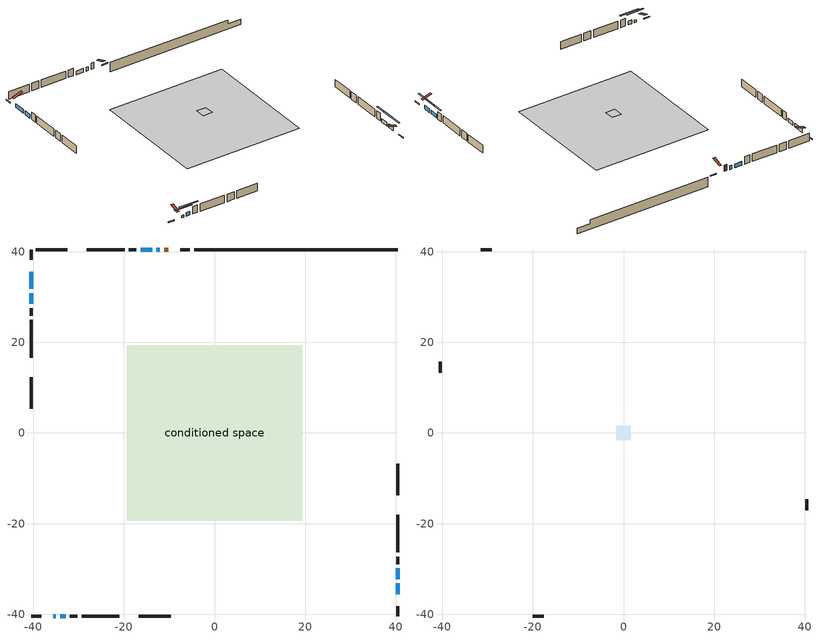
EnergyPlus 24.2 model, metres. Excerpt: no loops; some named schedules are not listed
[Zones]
conditioned space
 floor adiabatic (AdiabaticFloorConstruction): -19.32,-19.32 -19.32,19.32 19.32,19.32 19.32,-19.32 z1.68
 floor foundation (Slab1 construction): -6.86,-4.36 -6.86,4.36 6.86,4.36 6.86,-4.36 z-1.37
 wall outside (RimJoist1 construction): -5.41,40.4 -7.54,40.4 / -40.4,-40.4 -38.27,-40.4 / -40.4,40.4 -40.4,38.27 / 40.4,-40.4 40.4,-38.27 z1.68:1.98
 wall outside (AdiabaticWallConstruction 1): -10.21,40.4 -11.12,40.4 z1.68:3.71
 wall outside (AdiabaticWallConstruction): -40.4,35.6 -40.4,31.79 / -12.04,40.4 -12.84,40.4 / -13.77,40.4 -16.31,40.4 / -40.4,30.86 -40.4,28.52 z1.68:2.9; 40.4,-35.6 40.4,-33.21 / 40.4,-32.28 40.4,-29.89 / -34.06,-40.4 -32.87,-40.4 z1.68:2.88; -35.6,-40.4 -34.99,-40.4 z1.68:2.44
 wall outside (Wall1 construction): -17.24,40.4 -18.92,40.4 / -31.94,-40.4 -30.26,-40.4 / -40.4,27.59 -40.4,25.91 / 40.4,-28.96 40.4,-27.28 z1.68:4.12
 wall outside (Wall2 construction): -19.85,40.4 -28.19,40.4 / -29.33,-40.4 -20.98,-40.4 / -40.4,24.98 -40.4,16.63 / 40.4,-26.36 40.4,-18.01 z1.68:4.12
 wall outside (Wall4 construction): -32.47,40.4 -39.47,40.4 / -16.7,-40.4 -9.71,-40.4 / -40.4,12.35 -40.4,5.36 / 40.4,-13.73 40.4,-6.73 z1.68:4.12
 wall foundation (FoundationWall1 construction): -4.48,40.4,-1.37 -4.48,40.4,1.68 35.91,40.4,1.68 35.91,40.4,0.41 40.4,40.4,0.41 40.4,40.4,-1.37
 window (WindowConstruction): -40.4,35.6 -40.4,31.79 z1.68:2.9
 window (WindowConstruction 7): 40.4,-35.6 40.4,-33.21 z1.68:2.87
 window (WindowConstruction 1): 40.4,-32.28 40.4,-29.89 z1.68:2.87
 window (WindowConstruction 2): -35.6,-40.4 -34.99,-40.4 z1.68:2.44
 window (WindowConstruction 3): -34.06,-40.4 -32.87,-40.4 z1.68:2.87
 window (WindowConstruction 4): -12.05,40.4 -12.84,40.4 z1.68:2.9
 window (WindowConstruction 5): -13.77,40.4 -16.31,40.4 z1.68:2.9
 window (WindowConstruction 6): -40.4,30.86 -40.4,28.52 z1.68:2.9
 door (Door): -10.21,40.4 -11.12,40.4 z1.68:3.71
 ceiling adiabatic (AdiabaticFloorConstruction): 19.32,-19.32 19.32,19.32 -19.32,19.32 -19.32,-19.32 z1.68
attic - vented
 floor to conditioned space (Floor1 construction Reversed): -1.58,-1.58 -1.58,1.58 1.58,1.58 1.58,-1.58 z4.12
 wall outside (Wall3 construction): -29.12,40.4 -31.54,40.4 / -20.05,-40.4 -17.63,-40.4 / -40.4,15.71 -40.4,13.28 / 40.4,-17.08 40.4,-14.66 z1.68:4.12
 roof outside (Roof1 construction): -9.28,40.4,4.12 -9.28,37.32,5.15 -8.47,37.32,5.15 -8.47,40.4,4.12; -36.53,-40.4,4.12 -36.53,-37.32,5.15 -37.34,-37.32,5.15 -37.34,-40.4,4.12; -40.4,36.53,4.12 -37.32,36.53,5.15 -37.32,37.34,5.15 -40.4,37.34,4.12; 40.4,-36.53,4.12 37.32,-36.53,5.15 37.32,-37.34,5.15 40.4,-37.34,4.12
shading: 40.4,-30.57 40.4,-38.24 40.81,-38.24 40.81,-30.57 z5.51; 40.4,-27.25 40.4,-34.92 40.81,-34.92 40.81,-27.25 z5.51; -32.35,-40.4 -38.24,-40.4 -38.24,-40.81 -32.35,-40.81 z5.08; -30.23,-40.4 -36.7,-40.4 -36.7,-40.81 -30.23,-40.81 z5.51
[Building]
Building 1: Terrain=Suburbs
[Site:Location]
London AP_ON: Latitude {deg}=43.03; Longitude {deg}=-81.15; Time Zone {hr}=-5; Elevation {m}=278; Keep Site Location Information=Yes
[Site:GroundTemperature:Shallow]
3.98693, 1.93205, 1.76749, 2.74264, 6.6573, 10.5537, 13.9317, 16.0716, 16.2534, 14.513, 11.2211, 7.44421
[Site:WaterMainsTemperature]
Calculation Method=Schedule; Temperature Schedule=mains temperature schedule
[Material] Roughness=Rough; Thermal Absorptance=0.9
Name | Thickness {m} | Conductivity {W/m-K} | Density {kg/m3} | Specific Heat {J/kg-K} | Solar Absorptance | Visible Absorptance
asphalt or fiberglass shingles | 0.00635 | 0.162714 | 1121.4 | 1465.45 | 0.4 | 0.4
ceiling loosefill ins | 0.254 | 0.0480833 | 16.02 | 1046.75 | 0.7 | 0.7
ceiling stud and cavity | 0.1397 | 0.123386 | 65.682 | 1177.47 | 0.7 | 0.7
concrete 4.0 in. | 0.1016 | 1.803125 | 2242.8 | 837.4 | 0.7 | 0.7
concrete 8.0 in. | 0.2032 | 1.803125 | 2242.8 | 837.4 | 0.7 | 0.7
door material | 0.04445 | 0.053851 | 512.64 | 1214.23 | 0.7 | 0.7
exterior vertical ins | 0.0442575 | 0.029427 | 32.04 | 1214.23 | 0.7 | 0.7
floor covering | 0.0127 | 0.0433444 | 54.468 | 1339.84 | 0.6 | 0.6
floor rigid ins; wall rigid ins 1 | 0.512978 | 0.029427 | 32.04 | 1214.23 | 0.7 | 0.7
floor stud and cavity | 0.1397 | 1.75129 | 37.0049 | 1207.88 | 0.7 | 0.7
furniture material conditioned space 1 | 0.1524 | 0.115458 | 640.8 | 1214.23 | 0.6 | 0.6
gypsum board | 0.0127 | 0.160291 | 801 | 837.4 | 0.6 | 0.6
gypsum board 1 | 0.0127 | 0.160291 | 801 | 837.4 | 0.7 | 0.7
osb sheathing 0.5 in. | 0.0127 | 0.115458 | 512.64 | 1214.23 | 0.7 | 0.7
osb sheathing 0.75 in. | 0.01905 | 0.115458 | 512.64 | 1214.23 | 0.7 | 0.7
osb sheathing 2.0 in. | 0.0508 | 0.115458 | 512.64 | 1214.23 | 0.7 | 0.7
rim joist rigid ins; wall rigid ins | 0.051816 | 0.029427 | 32.04 | 1214.23 | 0.7 | 0.7
rim joist stud and cavity | 0.0508 | 0.0348186 | 125.044 | 1163.47 | 0.6 | 0.6
wall stud and cavity | 0.1397 | 0.165982 | 139.0536 | 1170.24 | 0.7 | 0.7
wall stud and cavity 1 | 0.1397 | 0.201882 | 139.0536 | 1170.24 | 0.7 | 0.7
wall stud and cavity 2 | 0.0889 | 6.1454 | 50.32683 | 1063.81 | 0.6 | 0.6
wall stud and cavity 3 | 0.1397 | 0.102123 | 139.0536 | 1170.24 | 0.7 | 0.7
wall stud and cavity 4 | 0.0889 | 0.380278 | 52.3479 | 1209.89 | 0.7 | 0.7
wall stud and cavity 5 | 0.0889 | 0.391764 | 83.0341 | 1211.67 | 0.7 | 0.7
wood siding | 0.0254 | 0.102417 | 544.68 | 1172.36 | 0.4 | 0.4
wood siding 1 | 0.00254 | 0.102417 | 544.68 | 1172.36 | 0.4 | 0.4
wood siding 2; wood siding 3; wood siding 4 | 0.0254 | 0.102417 | 544.68 | 1172.36 | 0.7 | 0.7
[WindowMaterial:SimpleGlazingSystem]
Name | U-Factor {W/m2-K} | Solar Heat Gain Coefficient
WindowMaterial | 2.78903 | 0.51
WindowMaterial 1 | 2.8214 | 0.48
WindowMaterial 2 | 2.91622 | 0.4
WindowMaterial 3 | 3.04284 | 0.46
WindowMaterial 4 | 2.8742 | 0.47
[Construction]
AdiabaticFloorConstruction: floor stud and cavity, floor rigid ins, osb sheathing 0.75 in., floor covering
AdiabaticWallConstruction: wood siding 3, wall rigid ins 1, wall stud and cavity 4, gypsum board
AdiabaticWallConstruction 1: wood siding 4, wall rigid ins 1, wall stud and cavity 4, gypsum board
Door: door material
Floor1 construction Reversed: gypsum board, ceiling stud and cavity, ceiling loosefill ins
FoundationWall1 construction: concrete 8.0 in., gypsum board 1
furniture construction conditioned space 1: furniture material conditioned space 1
PartitionWallConstruction: gypsum board, wall stud and cavity 5, gypsum board
RimJoist1 construction: wood siding 2, rim joist rigid ins, osb sheathing 2.0 in., rim joist stud and cavity
Roof1 construction: asphalt or fiberglass shingles
Slab1 construction: concrete 4.0 in.
Wall1 construction: wood siding, wall rigid ins, osb sheathing 0.5 in., wall stud and cavity, gypsum board
Wall2 construction: wood siding, wall rigid ins, osb sheathing 0.5 in., wall stud and cavity 1, gypsum board
Wall3 construction: wood siding 1, wall stud and cavity 2
Wall4 construction: wood siding, osb sheathing 0.5 in., wall stud and cavity 3, gypsum board
WindowConstruction: WindowMaterial
WindowConstruction 1; WindowConstruction 3; WindowConstruction 6; WindowConstruction 7: WindowMaterial 1
WindowConstruction 2: WindowMaterial 2
WindowConstruction 4: WindowMaterial 3
WindowConstruction 5: WindowMaterial 4
[Zone] Multiplier=1; Part of Total Floor Area=Yes
Name | Volume {m3}
attic - vented | 1.66667
conditioned space | 710
[Space]
Name | Zone | Volume {m3}
attic - vented 1 | attic - vented | 1.66667
conditioned space 1 | conditioned space | 710
[ZoneInfiltration:EffectiveLeakageArea]
infil attic - vented 1: Zone or Space=attic - vented 1; Schedule=Always On Discrete; Effective Air Leakage Area {cm2}=436.364; Stack Coefficient=0.000240956; Wind Coefficient=1.04879e-05
[ZoneMixing]
whole house fan mix: Zone or Space=attic - vented; Schedule=Always On Continuous; Design Flow Rate Calculation Method=Flow/Zone; Design Flow Rate {m3/s}=0; Source Zone or Space=conditioned space
[SurfaceProperty:ExposedFoundationPerimeter]
Slab1: Exposed Perimeter Calculation Method=TotalExposedPerimeter; Total Exposed Perimeter {m}=44.88
[InternalMass] Zone or ZoneList=conditioned space; Space or SpaceList=conditioned space 1
Name | Construction | Surface Area {m2}
furniture mass conditioned space 1 | furniture construction conditioned space 1 | 645.2
partition wall mass | PartitionWallConstruction | 1613
[Lights]
interior lighting: Zone or ZoneList or Space or SpaceList=conditioned space 1; Schedule=interior lighting schedule; Design Level Calculation Method=LightingLevel; Lighting Level {W}=343.2; Return Air Fraction=0; Fraction Radiant=0.6; Fraction Visible=0.2; Fraction Replaceable=1
[People]
occupants: Zone or ZoneList or Space or SpaceList=conditioned space 1; Number of People Schedule=occupants schedule; Number of People Calculation Method=People; Number of People=3; Fraction Radiant=0.314171; Sensible Heat Fraction=0.56303; Activity Level Schedule=occupants activity schedule; Carbon Dioxide Generation Rate {m3/s-W}=0; Enable ASHRAE 55 Comfort Warnings=No; Mean Radiant Temperature Calculation Type=EnclosureAveraged
[ElectricEquipment] Zone or ZoneList or Space or SpaceList=conditioned space 1; Design Level Calculation Method=EquipmentLevel
Name | Schedule | Design Level {W} | Fraction Latent | Fraction Radiant | Fraction Lost
clothes dryer | clothes dryer schedule | 140.772 | 0.015 | 0.081 | 0.85
clothes washer | clothes washer schedule | 32.1985 | 0.03 | 0.162 | 0.7
cooking range | cooking range schedule | 215.147 | 0.08 | 0.432 | 0.2
dishwasher | dishwasher schedule | 66.8632 | 0.3 | 0.18 | 0.4
fridge | fridge schedule | 72.9452 | 0 | 0.6 | 0
mech vent house fan | mech vent house fan schedule | 5.38 | 0 | 0 | 1
mech vent house fan cfis | mech vent house fan cfis schedule | 0 | 0 | 0 | 0
misc plug loads | misc plug loads schedule | 494.7 | 0.045 | 0.513 | 0.1
whole house fan | Always On Discrete | 0 | 0 | 0 | 1
[OtherEquipment] Zone or ZoneList or Space or SpaceList=conditioned space 1; Design Level Calculation Method=EquipmentLevel
Name | Fuel Type | Schedule | Design Level {W} | Fraction Latent | Fraction Radiant | Fraction Lost
clothes dryer 1 | Electricity | clothes dryer schedule | 0 | 0.015 | 0.081 | 0.85
cooking range 1 | Electricity | cooking range schedule | 0 | 0.08 | 0.432 | 0.2
general water use latent | None | general water use schedule | 62.594 | 1 | 0 | 0
general water use sensible | None | general water use schedule | -61.6891 | 0 | 0.6 | 0
mech vent house fan latent load | None | Always On Discrete | 0 | 1 | 0 | 0
mech vent house fan sensible load | None | Always On Discrete | 0 | 0 | 0 | 0
water heater energy adjustment1 | NaturalGas | Always On Discrete | 0.01 | 0 | 0 | 1
[ZoneInfiltration:DesignFlowRate] Zone or ZoneList or Space or SpaceList=conditioned space 1; Schedule=Always On Discrete; Design Flow Rate Calculation Method=Flow/Zone; Design Flow Rate {m3/s}=0
infil flow; natural vent flow; whole house fan flow
[AvailabilityManager:Scheduled]
central ac and furnace airloop Availability Manager: Schedule=Always On Discrete
[Foundation:Kiva]
Foundation Kiva 1: Initial Indoor Air Temperature {C}=18; Wall Height Above Grade {m}=1.68; Wall Depth Below Slab {m}=0.2032; Custom Block Material Name 1=exterior vertical ins; Custom Block Depth 1 {m}=3.05001; Custom Block X Position 1 {m}=0.2159; Custom Block Z Position 1 {m}=0
[Foundation:Kiva:Settings]
Soil Conductivity {W/m-K}=0.849921; Soil Density {kg/m3}=1842.3; Soil Specific Heat {J/kg-K}=418.7; Ground Solar Absorptivity=0.9; Ground Thermal Absorptivity=0.9; Ground Surface Roughness {m}=0.03; Far-Field Width {m}=40; Deep-Ground Boundary Condition=ZeroFlux; Deep-Ground Depth {m}=40; Minimum Cell Dimension {m}=0.2; Maximum Cell Growth Coefficient=3; Simulation Timestep=Timestep
[Exterior:Lights]
exterior lighting: Schedule=exterior lighting schedule; Design Level {W}=75.6
[EnergyManagementSystem:GlobalVariable]
central_ac_and_furnace_airloop_Fan_RTF
infil_program_Qfan
infil_program_Qinf
natural_vent_program_Qnv
natural_vent_program_Qwhf
[EnergyManagementSystem:Sensor]
Name | Output:Variable or Output:Meter Index Key | Output:Variable or Output:Meter
airflow_gain | infil flow | Infiltration Sensible Heat Gain Energy
airflow_gain_1 | natural vent flow | Infiltration Sensible Heat Gain Energy
airflow_gain_2 | whole house fan flow | Infiltration Sensible Heat Gain Energy
airflow_loss | infil flow | Infiltration Sensible Heat Loss Energy
airflow_loss_1 | natural vent flow | Infiltration Sensible Heat Loss Energy
airflow_loss_2 | whole house fan flow | Infiltration Sensible Heat Loss Energy
clg_load_cond |  | Cooling:EnergyTransfer:Zone:CONDITIONED SPACE
clg_sp_s; clg_sp_s_1 | cooling setpoint | Schedule Value
clothes_dryer_exhaust_0_sch_s | clothes dryer exhaust 0 schedule | Schedule Value
cool_season | cooling season schedule | Schedule Value
htg_load_cond |  | Heating:EnergyTransfer:Zone:CONDITIONED SPACE
htg_sp_s; htg_sp_s_1 | heating setpoint | Schedule Value
ig_ee_conv | clothes dryer | Electric Equipment Convective Heating Energy
ig_ee_conv_2 | cooking range | Electric Equipment Convective Heating Energy
ig_ee_conv_4 | fridge | Electric Equipment Convective Heating Energy
ig_ee_conv_5 | misc plug loads | Electric Equipment Convective Heating Energy
ig_ee_conv_6 | whole house fan | Electric Equipment Convective Heating Energy
ig_ee_rad | clothes dryer | Electric Equipment Radiant Heating Energy
ig_ee_rad_2 | cooking range | Electric Equipment Radiant Heating Energy
ig_ee_rad_4 | fridge | Electric Equipment Radiant Heating Energy
ig_ee_rad_5 | misc plug loads | Electric Equipment Radiant Heating Energy
ig_ee_rad_6 | whole house fan | Electric Equipment Radiant Heating Energy
ig_lgt_conv | interior lighting | Lights Convective Heating Energy
ig_lgt_rad | interior lighting | Lights Radiant Heating Energy
ig_lgt_vis | interior lighting | Lights Visible Radiation Heating Energy
ig_oe_conv | clothes dryer 1 | Other Equipment Convective Heating Energy
ig_oe_conv_1 | cooking range 1 | Other Equipment Convective Heating Energy
ig_oe_conv_2 | general water use latent | Other Equipment Convective Heating Energy
ig_oe_conv_3 | general water use sensible | Other Equipment Convective Heating Energy
ig_oe_conv_4 | water heater energy adjustment1 | Other Equipment Convective Heating Energy
ig_oe_rad | clothes dryer 1 | Other Equipment Radiant Heating Energy
ig_oe_rad_1 | cooking range 1 | Other Equipment Radiant Heating Energy
ig_oe_rad_2 | general water use latent | Other Equipment Radiant Heating Energy
ig_oe_rad_3 | general water use sensible | Other Equipment Radiant Heating Energy
ig_oe_rad_4 | water heater energy adjustment1 | Other Equipment Radiant Heating Energy
ig_ppl_conv | occupants | People Convective Heating Energy
ig_ppl_rad | occupants | People Radiant Heating Energy
im_conv | furniture mass conditioned space 1 | Surface Inside Face Convection Heat Gain Energy
im_conv_1 | partition wall mass | Surface Inside Face Convection Heat Gain Energy
im_ig | furniture mass conditioned space 1 | Surface Inside Face Internal Gains Radiation Heat Gain Energy
im_ig_1 | partition wall mass | Surface Inside Face Internal Gains Radiation Heat Gain Energy
im_lgt | furniture mass conditioned space 1 | Surface Inside Face Lights Radiation Heat Gain Energy
im_lgt_1 | partition wall mass | Surface Inside Face Lights Radiation Heat Gain Energy
im_sol | furniture mass conditioned space 1 | Surface Inside Face Solar Radiation Heat Gain Energy
im_sol_1 | partition wall mass | Surface Inside Face Solar Radiation Heat Gain Energy
im_surf | furniture mass conditioned space 1 | Surface Inside Face Net Surface Thermal Radiation Heat Gain Energy
im_surf_1 | partition wall mass | Surface Inside Face Net Surface Thermal Radiation Heat Gain Energy
mv_conv | mech vent house fan | Electric Equipment Convective Heating Energy
mv_conv_1 | mech vent house fan cfis | Electric Equipment Convective Heating Energy
mv_conv_2 | mech vent house fan latent load | Other Equipment Convective Heating Energy
mv_conv_3 | mech vent house fan sensible load | Other Equipment Convective Heating Energy
mv_rad | mech vent house fan | Electric Equipment Radiant Heating Energy
mv_rad_1 | mech vent house fan cfis | Electric Equipment Radiant Heating Energy
mv_rad_2 | mech vent house fan latent load | Other Equipment Radiant Heating Energy
mv_rad_3 | mech vent house fan sensible load | Other Equipment Radiant Heating Energy
natural_vent_s | natural vent schedule | Schedule Value
out_pb_s |  | Site Outdoor Air Barometric Pressure
out_wt_s |  | Site Outdoor Air Humidity Ratio
site_vw_s |  | Site Wind Speed
ss_back_out | Window1 | Surface Window Shortwave from Zone Back Out Window Heat Transfer Rate
ss_back_out_1 | Window11 | Surface Window Shortwave from Zone Back Out Window Heat Transfer Rate
ss_back_out_2 | Window3 | Surface Window Shortwave from Zone Back Out Window Heat Transfer Rate
ss_back_out_3 | Window5 | Surface Window Shortwave from Zone Back Out Window Heat Transfer Rate
ss_back_out_4 | Window6 | Surface Window Shortwave from Zone Back Out Window Heat Transfer Rate
ss_back_out_5 | Window7 | Surface Window Shortwave from Zone Back Out Window Heat Transfer Rate
ss_back_out_6 | Window8 | Surface Window Shortwave from Zone Back Out Window Heat Transfer Rate
ss_back_out_7 | Window9 | Surface Window Shortwave from Zone Back Out Window Heat Transfer Rate
ss_conv | Door1 | Surface Inside Face Convection Heat Gain Energy
ss_conv_1 | Window1 | Surface Inside Face Convection Heat Gain Energy
ss_conv_2 | Window11 | Surface Inside Face Convection Heat Gain Energy
ss_conv_3 | Window3 | Surface Inside Face Convection Heat Gain Energy
ss_conv_4 | Window5 | Surface Inside Face Convection Heat Gain Energy
ss_conv_5 | Window6 | Surface Inside Face Convection Heat Gain Energy
ss_conv_6 | Window7 | Surface Inside Face Convection Heat Gain Energy
ss_conv_7 | Window8 | Surface Inside Face Convection Heat Gain Energy
ss_conv_8 | Window9 | Surface Inside Face Convection Heat Gain Energy
ss_ig | Door1 | Surface Inside Face Internal Gains Radiation Heat Gain Energy
ss_ig_1 | Window1 | Surface Inside Face Internal Gains Radiation Heat Gain Energy
ss_ig_2 | Window11 | Surface Inside Face Internal Gains Radiation Heat Gain Energy
ss_ig_3 | Window3 | Surface Inside Face Internal Gains Radiation Heat Gain Energy
ss_ig_4 | Window5 | Surface Inside Face Internal Gains Radiation Heat Gain Energy
ss_ig_5 | Window6 | Surface Inside Face Internal Gains Radiation Heat Gain Energy
ss_ig_6 | Window7 | Surface Inside Face Internal Gains Radiation Heat Gain Energy
ss_ig_7 | Window8 | Surface Inside Face Internal Gains Radiation Heat Gain Energy
ss_ig_8 | Window9 | Surface Inside Face Internal Gains Radiation Heat Gain Energy
ss_lgt | Door1 | Surface Inside Face Lights Radiation Heat Gain Energy
ss_sol | Door1 | Surface Inside Face Solar Radiation Heat Gain Energy
ss_surf | Door1 | Surface Inside Face Net Surface Thermal Radiation Heat Gain Energy
ss_surf_1 | Window1 | Surface Inside Face Net Surface Thermal Radiation Heat Gain Energy
ss_surf_2 | Window11 | Surface Inside Face Net Surface Thermal Radiation Heat Gain Energy
ss_surf_3 | Window3 | Surface Inside Face Net Surface Thermal Radiation Heat Gain Energy
ss_surf_4 | Window5 | Surface Inside Face Net Surface Thermal Radiation Heat Gain Energy
ss_surf_5 | Window6 | Surface Inside Face Net Surface Thermal Radiation Heat Gain Energy
ss_surf_6 | Window7 | Surface Inside Face Net Surface Thermal Radiation Heat Gain Energy
ss_surf_7 | Window8 | Surface Inside Face Net Surface Thermal Radiation Heat Gain Energy
ss_surf_8 | Window9 | Surface Inside Face Net Surface Thermal Radiation Heat Gain Energy
ss_trans_in | Window1 | Surface Window Transmitted Solar Radiation Rate
ss_trans_in_1 | Window11 | Surface Window Transmitted Solar Radiation Rate
ss_trans_in_2 | Window3 | Surface Window Transmitted Solar Radiation Rate
ss_trans_in_3 | Window5 | Surface Window Transmitted Solar Radiation Rate
ss_trans_in_4 | Window6 | Surface Window Transmitted Solar Radiation Rate
ss_trans_in_5 | Window7 | Surface Window Transmitted Solar Radiation Rate
ss_trans_in_6 | Window8 | Surface Window Transmitted Solar Radiation Rate
ss_trans_in_7 | Window9 | Surface Window Transmitted Solar Radiation Rate
ss_trans_out | Window1 | Surface Inside Face Initial Transmitted Diffuse Transmitted Out Window Solar Radiation Rate
ss_trans_out_1 | Window11 | Surface Inside Face Initial Transmitted Diffuse Transmitted Out Window Solar Radiation Rate
ss_trans_out_2 | Window3 | Surface Inside Face Initial Transmitted Diffuse Transmitted Out Window Solar Radiation Rate
ss_trans_out_3 | Window5 | Surface Inside Face Initial Transmitted Diffuse Transmitted Out Window Solar Radiation Rate
ss_trans_out_4 | Window6 | Surface Inside Face Initial Transmitted Diffuse Transmitted Out Window Solar Radiation Rate
ss_trans_out_5 | Window7 | Surface Inside Face Initial Transmitted Diffuse Transmitted Out Window Solar Radiation Rate
ss_trans_out_6 | Window8 | Surface Inside Face Initial Transmitted Diffuse Transmitted Out Window Solar Radiation Rate
ss_trans_out_7 | Window9 | Surface Inside Face Initial Transmitted Diffuse Transmitted Out Window Solar Radiation Rate
s_conv | Floor1 | Surface Inside Face Convection Heat Gain Energy
s_conv_1 | FoundationWall1 | Surface Inside Face Convection Heat Gain Energy
s_conv_10 | Wall1:180 | Surface Inside Face Convection Heat Gain Energy
s_conv_11 | Wall1:270 | Surface Inside Face Convection Heat Gain Energy
s_conv_12 | Wall1:90 | Surface Inside Face Convection Heat Gain Energy
s_conv_13 | Wall2:0 | Surface Inside Face Convection Heat Gain Energy
s_conv_14 | Wall2:180 | Surface Inside Face Convection Heat Gain Energy
s_conv_15 | Wall2:270 | Surface Inside Face Convection Heat Gain Energy
s_conv_16 | Wall2:90 | Surface Inside Face Convection Heat Gain Energy
s_conv_17 | Wall4:0 | Surface Inside Face Convection Heat Gain Energy
s_conv_18 | Wall4:180 | Surface Inside Face Convection Heat Gain Energy
s_conv_19 | Wall4:270 | Surface Inside Face Convection Heat Gain Energy
s_conv_2 | inferred conditioned ceiling | Surface Inside Face Convection Heat Gain Energy
s_conv_20 | Wall4:90 | Surface Inside Face Convection Heat Gain Energy
s_conv_3 | inferred conditioned floor | Surface Inside Face Convection Heat Gain Energy
s_conv_4 | RimJoist1:0 | Surface Inside Face Convection Heat Gain Energy
s_conv_5 | RimJoist1:180 | Surface Inside Face Convection Heat Gain Energy
s_conv_6 | RimJoist1:270 | Surface Inside Face Convection Heat Gain Energy
s_conv_7 | RimJoist1:90 | Surface Inside Face Convection Heat Gain Energy
s_conv_8 | Slab1 | Surface Inside Face Convection Heat Gain Energy
s_conv_9 | Wall1:0 | Surface Inside Face Convection Heat Gain Energy
s_ig | Floor1 | Surface Inside Face Internal Gains Radiation Heat Gain Energy
s_ig_1 | FoundationWall1 | Surface Inside Face Internal Gains Radiation Heat Gain Energy
s_ig_10 | Wall1:180 | Surface Inside Face Internal Gains Radiation Heat Gain Energy
s_ig_11 | Wall1:270 | Surface Inside Face Internal Gains Radiation Heat Gain Energy
s_ig_12 | Wall1:90 | Surface Inside Face Internal Gains Radiation Heat Gain Energy
s_ig_13 | Wall2:0 | Surface Inside Face Internal Gains Radiation Heat Gain Energy
s_ig_14 | Wall2:180 | Surface Inside Face Internal Gains Radiation Heat Gain Energy
s_ig_15 | Wall2:270 | Surface Inside Face Internal Gains Radiation Heat Gain Energy
s_ig_16 | Wall2:90 | Surface Inside Face Internal Gains Radiation Heat Gain Energy
s_ig_17 | Wall4:0 | Surface Inside Face Internal Gains Radiation Heat Gain Energy
s_ig_18 | Wall4:180 | Surface Inside Face Internal Gains Radiation Heat Gain Energy
s_ig_19 | Wall4:270 | Surface Inside Face Internal Gains Radiation Heat Gain Energy
s_ig_2 | inferred conditioned ceiling | Surface Inside Face Internal Gains Radiation Heat Gain Energy
s_ig_20 | Wall4:90 | Surface Inside Face Internal Gains Radiation Heat Gain Energy
s_ig_3 | inferred conditioned floor | Surface Inside Face Internal Gains Radiation Heat Gain Energy
s_ig_4 | RimJoist1:0 | Surface Inside Face Internal Gains Radiation Heat Gain Energy
s_ig_5 | RimJoist1:180 | Surface Inside Face Internal Gains Radiation Heat Gain Energy
s_ig_6 | RimJoist1:270 | Surface Inside Face Internal Gains Radiation Heat Gain Energy
s_ig_7 | RimJoist1:90 | Surface Inside Face Internal Gains Radiation Heat Gain Energy
s_ig_8 | Slab1 | Surface Inside Face Internal Gains Radiation Heat Gain Energy
s_ig_9 | Wall1:0 | Surface Inside Face Internal Gains Radiation Heat Gain Energy
s_lgt | Floor1 | Surface Inside Face Lights Radiation Heat Gain Energy
s_lgt_1 | FoundationWall1 | Surface Inside Face Lights Radiation Heat Gain Energy
s_lgt_10 | Wall1:180 | Surface Inside Face Lights Radiation Heat Gain Energy
s_lgt_11 | Wall1:270 | Surface Inside Face Lights Radiation Heat Gain Energy
s_lgt_12 | Wall1:90 | Surface Inside Face Lights Radiation Heat Gain Energy
s_lgt_13 | Wall2:0 | Surface Inside Face Lights Radiation Heat Gain Energy
s_lgt_14 | Wall2:180 | Surface Inside Face Lights Radiation Heat Gain Energy
s_lgt_15 | Wall2:270 | Surface Inside Face Lights Radiation Heat Gain Energy
s_lgt_16 | Wall2:90 | Surface Inside Face Lights Radiation Heat Gain Energy
s_lgt_17 | Wall4:0 | Surface Inside Face Lights Radiation Heat Gain Energy
s_lgt_18 | Wall4:180 | Surface Inside Face Lights Radiation Heat Gain Energy
s_lgt_19 | Wall4:270 | Surface Inside Face Lights Radiation Heat Gain Energy
